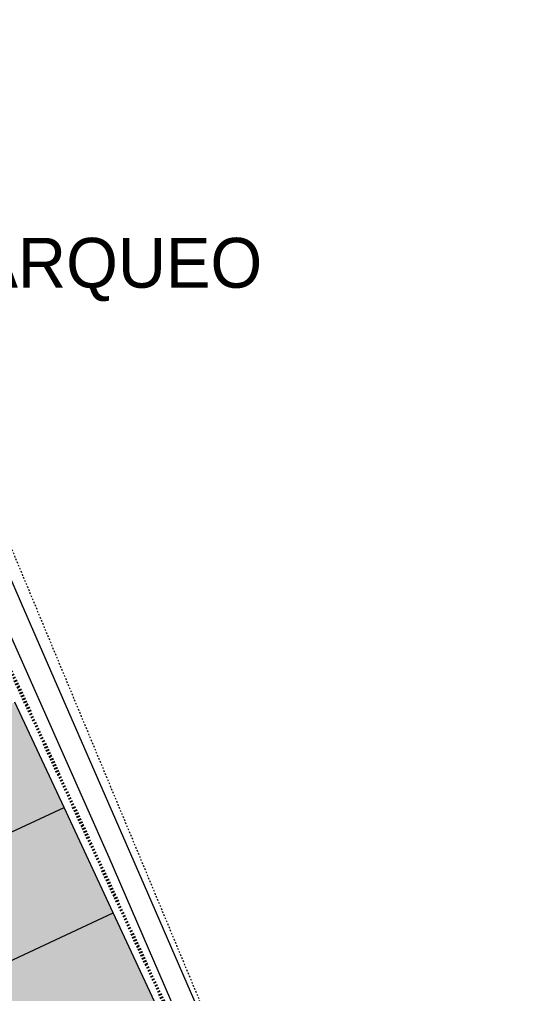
# Model space of a CAD drawing. Header units: metres. Extents: x -490 to 202, y -217 to 332.
# Drawn here: x 142.5 to 173.5, y -100.7 to -42.1 of the extents above; entities that cross this region are included whole.
import ezdxf

# ---------------------------------------------------------------- set-up
doc = ezdxf.new("R2010")
doc.units = ezdxf.units.M
doc.linetypes.add('0-2', pattern=[0.00106, 0.00053, -0.00053])
doc.linetypes.add('Trazo', pattern=[0.00635, 0.003175, -0.003175])
doc.layers.add('A-DETL', color=94, linetype='Continuous', lineweight=9, true_color=0x00a600)
doc.layers.add('C-TOPO-MAJR', color=66, linetype='Continuous', lineweight=18, true_color=0x647b04)
for name, color, linetype, lineweight in [('A-DETL-GENF', 7, 'Continuous', 9), ('A-DETL-THIN', 7, 'Continuous', 9), ('C-TOPO', 7, '0-2', 9), ('G-ANNO-TEXT', 7, 'Continuous', 9)]:
    doc.layers.add(name, color=color, linetype=linetype, lineweight=lineweight)
doc.styles.add('Bahnschrift_B', font='bahnschrift.ttf', dxfattribs={"height": 3})

msp = doc.modelspace()

# ---------------------------------------------------------------- hatches: boundary and pattern name
at = {"layer": 'A-DETL-GENF', "true_color": 0xfffdfb}
for points in [[(128.81, -97.146), (145.152, -89.557), (142.188, -83.215), (125.862, -90.797), (126.972, -93.187)], [(131.759, -103.495), (148.115, -95.898), (145.152, -89.557), (128.81, -97.146), (131.067, -102.005)], [(134.707, -109.844), (151.079, -102.24), (148.115, -95.898), (131.759, -103.495)]]:
    msp.add_hatch(color=7, dxfattribs=at).paths.add_polyline_path(points)

# ---------------------------------------------------------------- linework, layer by layer
at = {"layer": 'A-DETL', "color": 1, "linetype": 'Trazo', "lineweight": 50, "true_color": 0xff0000}
msp.add_line((122.18, -38.48), (167.356, -136.36), dxfattribs=at)
at = {"layer": 'A-DETL-THIN', "color": 253, "true_color": 0xaaaaaa}
for p, q in [((145.152, -89.557), (142.188, -83.215)), ((128.81, -97.146), (145.152, -89.557)), ((148.115, -95.898), (145.152, -89.557)), ((131.759, -103.495), (148.115, -95.898)), ((151.079, -102.24), (148.115, -95.898))]:
    msp.add_line(p, q, dxfattribs=at)
at = {"layer": 'C-TOPO', "color": 253, "true_color": 0xaaaaaa}
msp.add_line((173.493, -149.64), (117.839, -15.903), dxfattribs=at)
at = {"layer": 'C-TOPO-MAJR', "color": 9, "true_color": 0xcbd3ab}
msp.add_line((147.877, -92.552), (132.021, -56.941), dxfattribs=at)
at = {"layer": 'C-TOPO-MAJR', "color": 9, "true_color": 0xcbd3ab, "flags": 128}
for points in [[(134.728, -59.093), (142.578, -77.241), (145.428, -83.787), (149.976, -94.225), (153.684, -102.735), (156.341, -108.423)], [(161.836, -125.453), (161.334, -123.662), (147.877, -92.552)]]:
    msp.add_lwpolyline(points, dxfattribs=at)

# ---------------------------------------------------------------- texts
at = {"layer": 'G-ANNO-TEXT', "insert": (137.03, -55.252), "char_height": 3, "width": 24.29113, "attachment_point": 1, "style": 'Bahnschrift_B'}
msp.add_mtext('PARQUEO ', dxfattribs=at)

doc.saveas('drawing.dxf')
